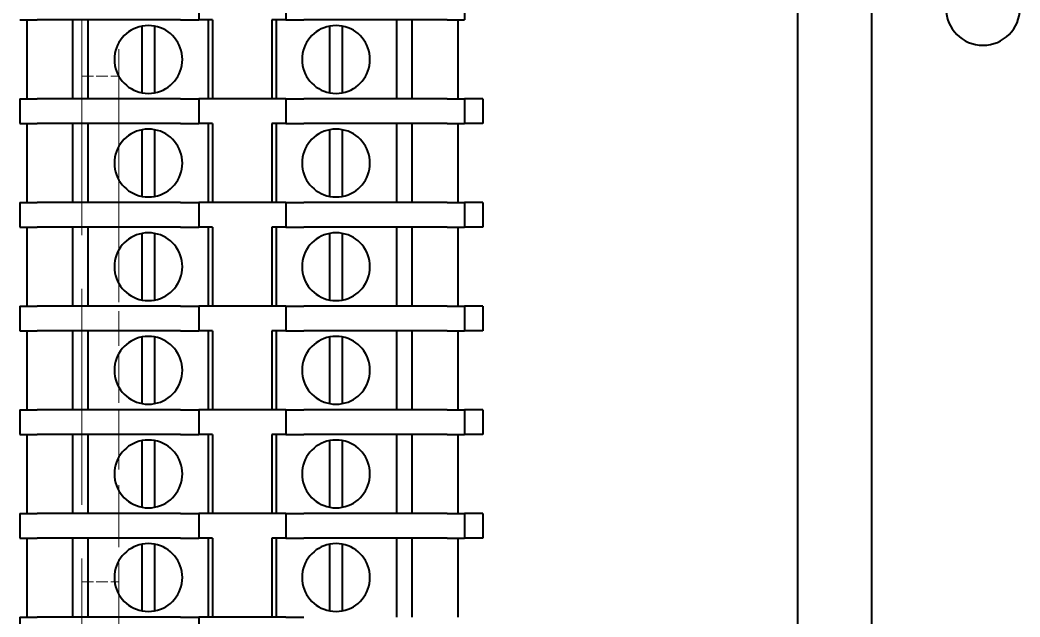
# Model space of a CAD drawing. Header units: millimetres. Extents: x 0 to 4752, y 0 to 3360.
# Drawn here: x 3596.1 to 3677.1, y 1127.5 to 1175.9 of the extents above; entities that cross this region are included whole.
import ezdxf

# ---------------------------------------------------------------- set-up
doc = ezdxf.new("R2010")
doc.units = ezdxf.units.MM
doc.header["$LTSCALE"] = 8
doc.linetypes.add('DASHED', pattern=[0.2067, 0.1654, -0.0413])
doc.layers.add('가려진 것(ISO)', color=2, linetype='DASHED', lineweight=18)
doc.layers.add('가시적인 것(ISO)', color=3, linetype='Continuous', lineweight=40)

msp = doc.modelspace()

# ---------------------------------------------------------------- linework, layer by layer
at = {"layer": '가려진 것(ISO)', "ltscale": 13.215807}
msp.add_line((3601.087, 502.832), (3601.087, 1398.832), dxfattribs=at)
at = {"layer": '가려진 것(ISO)', "ltscale": 13.359282}
msp.add_line((3604.087, 1155.832), (3604.087, 1398.832), dxfattribs=at)
at = {"layer": '가려진 것(ISO)', "ltscale": 0.714161}
for p, q in [((3601.087, 1171.332), (3604.087, 1171.332)), ((3601.087, 1130.332), (3604.087, 1130.332))]:
    msp.add_line(p, q, dxfattribs=at)
at = {"layer": '가려진 것(ISO)', "ltscale": 2.142684}
msp.add_line((3604.087, 1155.832), (3604.087, 1146.832), dxfattribs=at)
at = {"layer": '가려진 것(ISO)', "ltscale": 1.495845}
msp.add_line((3604.087, 1146.832), (3604.087, 1142.832), dxfattribs=at)
at = {"layer": '가려진 것(ISO)', "ltscale": 3.809293}
msp.add_line((3604.087, 1126.832), (3604.087, 1142.832), dxfattribs=at)
at = {"layer": '가시적인 것(ISO)'}
for p, q in [((3659.087, 1005.832), (3659.087, 1345.182)), ((3665.087, 1005.832), (3665.087, 1345.182)), ((3610.564, 1177.882), (3610.564, 1175.882)), ((3617.61, 1177.882), (3617.61, 1175.882)), ((3632.087, 1177.882), (3632.087, 1175.882)), ((3596.087, 1175.882), (3597.487, 1175.882)), ((3596.629, 1175.882), (3596.629, 1169.482)), ((3609.087, 1175.882), (3597.487, 1175.882)), ((3600.337, 1175.882), (3600.337, 1169.482)), ((3601.587, 1175.882), (3601.587, 1169.482)), ((3609.087, 1175.882), (3610.564, 1175.882)), ((3611.687, 1175.882), (3610.564, 1175.882)), ((3611.337, 1175.882), (3611.337, 1169.482)), ((3611.687, 1175.882), (3611.687, 1169.482)), ((3616.487, 1175.882), (3616.487, 1169.482)), ((3617.61, 1175.882), (3616.487, 1175.882)), ((3616.837, 1175.882), (3616.837, 1169.482)), ((3617.61, 1175.882), (3619.087, 1175.882)), ((3630.687, 1175.882), (3619.087, 1175.882)), ((3626.587, 1175.882), (3626.587, 1169.482)), ((3627.837, 1175.882), (3627.837, 1169.482)), ((3630.687, 1175.882), (3632.087, 1175.882)), ((3631.546, 1175.882), (3631.546, 1169.482)), ((3605.987, 1171.536), (3605.987, 1173.828)), ((3606.987, 1173.828), (3606.987, 1171.536)), ((3621.187, 1171.536), (3621.187, 1173.828)), ((3622.187, 1173.828), (3622.187, 1171.536)), ((3596.087, 1169.482), (3597.487, 1169.482)), ((3596.087, 1169.482), (3596.087, 1167.482)), ((3609.087, 1169.482), (3597.487, 1169.482)), ((3609.087, 1169.482), (3610.564, 1169.482)), ((3617.61, 1169.482), (3610.564, 1169.482)), ((3610.564, 1169.482), (3610.564, 1167.482)), ((3616.487, 1169.482), (3611.687, 1169.482)), ((3617.61, 1169.482), (3619.087, 1169.482)), ((3617.61, 1169.482), (3617.61, 1167.482)), ((3630.687, 1169.482), (3619.087, 1169.482)), ((3630.687, 1169.482), (3632.087, 1169.482)), ((3633.587, 1169.482), (3632.087, 1169.482)), ((3632.087, 1169.482), (3632.087, 1167.482)), ((3633.587, 1169.482), (3633.587, 1167.482)), ((3596.087, 1167.482), (3597.487, 1167.482)), ((3596.629, 1167.482), (3596.629, 1161.082)), ((3609.087, 1167.482), (3597.487, 1167.482)), ((3600.337, 1167.482), (3600.337, 1161.082)), ((3601.587, 1167.482), (3601.587, 1161.082)), ((3609.087, 1167.482), (3610.564, 1167.482)), ((3611.687, 1167.482), (3610.564, 1167.482)), ((3611.337, 1167.482), (3611.337, 1161.082)), ((3611.687, 1167.482), (3611.687, 1161.082)), ((3616.487, 1167.482), (3616.487, 1161.082)), ((3617.61, 1167.482), (3616.487, 1167.482)), ((3616.837, 1167.482), (3616.837, 1161.082)), ((3617.61, 1167.482), (3619.087, 1167.482)), ((3630.687, 1167.482), (3619.087, 1167.482)), ((3626.587, 1167.482), (3626.587, 1161.082)), ((3627.837, 1167.482), (3627.837, 1161.082)), ((3630.687, 1167.482), (3632.087, 1167.482)), ((3631.546, 1167.482), (3631.546, 1161.082)), ((3633.587, 1167.482), (3632.087, 1167.482)), ((3605.987, 1163.136), (3605.987, 1165.428)), ((3606.987, 1165.428), (3606.987, 1163.136)), ((3621.187, 1163.136), (3621.187, 1165.428)), ((3622.187, 1165.428), (3622.187, 1163.136)), ((3596.087, 1161.082), (3597.487, 1161.082)), ((3596.087, 1161.082), (3596.087, 1159.082)), ((3609.087, 1161.082), (3597.487, 1161.082)), ((3609.087, 1161.082), (3610.564, 1161.082)), ((3617.61, 1161.082), (3610.564, 1161.082)), ((3610.564, 1161.082), (3610.564, 1159.082)), ((3616.487, 1161.082), (3611.687, 1161.082)), ((3617.61, 1161.082), (3619.087, 1161.082)), ((3617.61, 1161.082), (3617.61, 1159.082)), ((3630.687, 1161.082), (3619.087, 1161.082)), ((3630.687, 1161.082), (3632.087, 1161.082)), ((3633.587, 1161.082), (3632.087, 1161.082)), ((3632.087, 1161.082), (3632.087, 1159.082)), ((3633.587, 1161.082), (3633.587, 1159.082)), ((3596.087, 1159.082), (3597.487, 1159.082)), ((3596.629, 1159.082), (3596.629, 1152.682)), ((3609.087, 1159.082), (3597.487, 1159.082)), ((3600.337, 1159.082), (3600.337, 1152.682)), ((3601.587, 1159.082), (3601.587, 1152.682)), ((3609.087, 1159.082), (3610.564, 1159.082)), ((3611.687, 1159.082), (3610.564, 1159.082)), ((3611.337, 1159.082), (3611.337, 1152.682)), ((3611.687, 1159.082), (3611.687, 1152.682)), ((3616.487, 1159.082), (3616.487, 1152.682)), ((3617.61, 1159.082), (3616.487, 1159.082)), ((3616.837, 1159.082), (3616.837, 1152.682)), ((3617.61, 1159.082), (3619.087, 1159.082)), ((3630.687, 1159.082), (3619.087, 1159.082)), ((3626.587, 1159.082), (3626.587, 1152.682)), ((3627.837, 1159.082), (3627.837, 1152.682)), ((3630.687, 1159.082), (3632.087, 1159.082)), ((3631.546, 1159.082), (3631.546, 1152.682)), ((3633.587, 1159.082), (3632.087, 1159.082)), ((3605.987, 1154.736), (3605.987, 1157.028)), ((3606.987, 1157.028), (3606.987, 1154.736)), ((3621.187, 1154.736), (3621.187, 1157.028)), ((3622.187, 1157.028), (3622.187, 1154.736)), ((3596.087, 1152.682), (3597.487, 1152.682)), ((3596.087, 1152.682), (3596.087, 1150.682)), ((3609.087, 1152.682), (3597.487, 1152.682)), ((3609.087, 1152.682), (3610.564, 1152.682)), ((3617.61, 1152.682), (3610.564, 1152.682)), ((3610.564, 1152.682), (3610.564, 1150.682)), ((3616.487, 1152.682), (3611.687, 1152.682)), ((3617.61, 1152.682), (3619.087, 1152.682)), ((3617.61, 1152.682), (3617.61, 1150.682)), ((3630.687, 1152.682), (3619.087, 1152.682)), ((3630.687, 1152.682), (3632.087, 1152.682)), ((3633.587, 1152.682), (3632.087, 1152.682)), ((3632.087, 1152.682), (3632.087, 1150.682)), ((3633.587, 1152.682), (3633.587, 1150.682)), ((3596.087, 1150.682), (3597.487, 1150.682)), ((3596.629, 1150.682), (3596.629, 1144.282)), ((3609.087, 1150.682), (3597.487, 1150.682)), ((3600.337, 1150.682), (3600.337, 1144.282)), ((3601.587, 1150.682), (3601.587, 1144.282)), ((3609.087, 1150.682), (3610.564, 1150.682)), ((3611.687, 1150.682), (3610.564, 1150.682)), ((3611.337, 1150.682), (3611.337, 1144.282)), ((3611.687, 1150.682), (3611.687, 1144.282)), ((3616.487, 1150.682), (3616.487, 1144.282)), ((3617.61, 1150.682), (3616.487, 1150.682)), ((3616.837, 1150.682), (3616.837, 1144.282)), ((3617.61, 1150.682), (3619.087, 1150.682)), ((3630.687, 1150.682), (3619.087, 1150.682)), ((3626.587, 1150.682), (3626.587, 1144.282)), ((3627.837, 1150.682), (3627.837, 1144.282)), ((3630.687, 1150.682), (3632.087, 1150.682)), ((3631.546, 1150.682), (3631.546, 1144.282)), ((3633.587, 1150.682), (3632.087, 1150.682)), ((3605.987, 1146.336), (3605.987, 1148.628)), ((3606.987, 1148.628), (3606.987, 1146.336)), ((3621.187, 1146.336), (3621.187, 1148.628)), ((3622.187, 1148.628), (3622.187, 1146.336)), ((3596.087, 1144.282), (3597.487, 1144.282)), ((3596.087, 1144.282), (3596.087, 1142.282)), ((3609.087, 1144.282), (3597.487, 1144.282)), ((3609.087, 1144.282), (3610.564, 1144.282)), ((3617.61, 1144.282), (3610.564, 1144.282)), ((3610.564, 1144.282), (3610.564, 1142.282)), ((3616.487, 1144.282), (3611.687, 1144.282)), ((3617.61, 1144.282), (3619.087, 1144.282)), ((3617.61, 1144.282), (3617.61, 1142.282)), ((3630.687, 1144.282), (3619.087, 1144.282)), ((3630.687, 1144.282), (3632.087, 1144.282)), ((3633.587, 1144.282), (3632.087, 1144.282)), ((3632.087, 1144.282), (3632.087, 1142.282)), ((3633.587, 1144.282), (3633.587, 1142.282)), ((3596.087, 1142.282), (3597.487, 1142.282)), ((3596.629, 1142.282), (3596.629, 1135.882)), ((3609.087, 1142.282), (3597.487, 1142.282)), ((3600.337, 1142.282), (3600.337, 1135.882)), ((3601.587, 1142.282), (3601.587, 1135.882)), ((3609.087, 1142.282), (3610.564, 1142.282)), ((3611.687, 1142.282), (3610.564, 1142.282)), ((3611.337, 1142.282), (3611.337, 1135.882)), ((3611.687, 1142.282), (3611.687, 1135.882)), ((3616.487, 1142.282), (3616.487, 1135.882)), ((3617.61, 1142.282), (3616.487, 1142.282)), ((3616.837, 1142.282), (3616.837, 1135.882)), ((3617.61, 1142.282), (3619.087, 1142.282)), ((3630.687, 1142.282), (3619.087, 1142.282)), ((3626.587, 1142.282), (3626.587, 1135.882)), ((3627.837, 1142.282), (3627.837, 1135.882)), ((3630.687, 1142.282), (3632.087, 1142.282)), ((3631.546, 1142.282), (3631.546, 1135.882)), ((3633.587, 1142.282), (3632.087, 1142.282)), ((3605.987, 1137.936), (3605.987, 1140.228)), ((3606.987, 1140.228), (3606.987, 1137.936)), ((3621.187, 1137.936), (3621.187, 1140.228)), ((3622.187, 1140.228), (3622.187, 1137.936)), ((3596.087, 1135.882), (3597.487, 1135.882)), ((3596.087, 1135.882), (3596.087, 1133.882)), ((3609.087, 1135.882), (3597.487, 1135.882)), ((3609.087, 1135.882), (3610.564, 1135.882)), ((3617.61, 1135.882), (3610.564, 1135.882)), ((3610.564, 1135.882), (3610.564, 1133.882)), ((3616.487, 1135.882), (3611.687, 1135.882)), ((3617.61, 1135.882), (3619.087, 1135.882)), ((3617.61, 1135.882), (3617.61, 1133.882)), ((3630.687, 1135.882), (3619.087, 1135.882)), ((3630.687, 1135.882), (3632.087, 1135.882)), ((3633.587, 1135.882), (3632.087, 1135.882)), ((3632.087, 1135.882), (3632.087, 1133.882)), ((3633.587, 1135.882), (3633.587, 1133.882)), ((3596.087, 1133.882), (3597.487, 1133.882)), ((3596.629, 1133.882), (3596.629, 1127.482)), ((3609.087, 1133.882), (3597.487, 1133.882)), ((3600.337, 1133.882), (3600.337, 1127.482)), ((3601.587, 1133.882), (3601.587, 1127.482)), ((3609.087, 1133.882), (3610.564, 1133.882)), ((3611.687, 1133.882), (3610.564, 1133.882)), ((3611.337, 1133.882), (3611.337, 1127.482)), ((3611.687, 1133.882), (3611.687, 1127.482)), ((3616.487, 1133.882), (3616.487, 1127.482)), ((3617.61, 1133.882), (3616.487, 1133.882)), ((3616.837, 1133.882), (3616.837, 1127.482)), ((3617.61, 1133.882), (3619.087, 1133.882)), ((3630.687, 1133.882), (3619.087, 1133.882)), ((3626.587, 1133.882), (3626.587, 1127.482)), ((3627.837, 1133.882), (3627.837, 1127.482)), ((3630.687, 1133.882), (3632.087, 1133.882)), ((3631.546, 1133.882), (3631.546, 1127.482)), ((3633.587, 1133.882), (3632.087, 1133.882)), ((3605.987, 1129.536), (3605.987, 1131.828)), ((3606.987, 1131.828), (3606.987, 1129.536)), ((3621.187, 1129.536), (3621.187, 1131.828)), ((3622.187, 1131.828), (3622.187, 1129.536)), ((3596.087, 1127.482), (3597.487, 1127.482)), ((3596.087, 1127.482), (3596.087, 1125.482)), ((3609.087, 1127.482), (3597.487, 1127.482)), ((3609.087, 1127.482), (3610.564, 1127.482)), ((3617.61, 1127.482), (3610.564, 1127.482)), ((3610.564, 1127.482), (3610.564, 1125.482)), ((3616.487, 1127.482), (3611.687, 1127.482)), ((3617.61, 1127.482), (3619.087, 1127.482))]:
    msp.add_line(p, q, dxfattribs=at)
for centre, radius, start, end in [((3674.087, 1176.832), 3, 180, 0), ((3606.487, 1172.682), 2.75, 100.47568, 259.52432), ((3606.487, 1172.682), 2.75, 79.52432, 100.47568), ((3606.487, 1172.682), 2.75, 280.47568, 79.52432), ((3621.687, 1172.682), 2.75, 100.47568, 259.52432), ((3621.687, 1172.682), 2.75, 79.52432, 100.47568), ((3621.687, 1172.682), 2.75, 280.47568, 79.52432), ((3606.487, 1172.682), 2.75, 259.52432, 280.47568), ((3621.687, 1172.682), 2.75, 259.52432, 280.47568), ((3606.487, 1164.282), 2.75, 100.47568, 259.52432), ((3606.487, 1164.282), 2.75, 79.52432, 100.47568), ((3606.487, 1164.282), 2.75, 280.47568, 79.52432), ((3621.687, 1164.282), 2.75, 100.47568, 259.52432), ((3621.687, 1164.282), 2.75, 79.52432, 100.47568), ((3621.687, 1164.282), 2.75, 280.47568, 79.52432), ((3606.487, 1164.282), 2.75, 259.52432, 280.47568), ((3621.687, 1164.282), 2.75, 259.52432, 280.47568), ((3606.487, 1155.882), 2.75, 100.47568, 259.52432), ((3606.487, 1155.882), 2.75, 79.52432, 100.47568), ((3606.487, 1155.882), 2.75, 280.47568, 79.52432), ((3621.687, 1155.882), 2.75, 100.47568, 259.52432), ((3621.687, 1155.882), 2.75, 79.52432, 100.47568), ((3621.687, 1155.882), 2.75, 280.47568, 79.52432), ((3606.487, 1155.882), 2.75, 259.52432, 280.47568), ((3621.687, 1155.882), 2.75, 259.52432, 280.47568), ((3606.487, 1147.482), 2.75, 79.52432, 100.47568), ((3621.687, 1147.482), 2.75, 79.52432, 100.47568), ((3606.487, 1147.482), 2.75, 100.47568, 259.52432), ((3606.487, 1147.482), 2.75, 280.47568, 79.52432), ((3621.687, 1147.482), 2.75, 100.47568, 259.52432), ((3621.687, 1147.482), 2.75, 280.47568, 79.52432), ((3606.487, 1147.482), 2.75, 259.52432, 280.47568), ((3621.687, 1147.482), 2.75, 259.52432, 280.47568), ((3606.487, 1139.082), 2.75, 100.47568, 259.52432), ((3606.487, 1139.082), 2.75, 79.52432, 100.47568), ((3606.487, 1139.082), 2.75, 280.47568, 79.52432), ((3621.687, 1139.082), 2.75, 100.47568, 259.52432), ((3621.687, 1139.082), 2.75, 79.52432, 100.47568), ((3621.687, 1139.082), 2.75, 280.47568, 79.52432), ((3606.487, 1139.082), 2.75, 259.52432, 280.47568), ((3621.687, 1139.082), 2.75, 259.52432, 280.47568), ((3606.487, 1130.682), 2.75, 100.47568, 259.52432), ((3606.487, 1130.682), 2.75, 79.52432, 100.47568), ((3606.487, 1130.682), 2.75, 280.47568, 79.52432), ((3621.687, 1130.682), 2.75, 100.47568, 259.52432), ((3621.687, 1130.682), 2.75, 79.52432, 100.47568), ((3621.687, 1130.682), 2.75, 280.47568, 79.52432), ((3606.487, 1130.682), 2.75, 259.52432, 280.47568), ((3621.687, 1130.682), 2.75, 259.52432, 280.47568)]:
    msp.add_arc(centre, radius, start, end, dxfattribs=at)
for points, knots in [([(3605.987, 1173.828), (3605.987, 1174.027), (3605.987, 1174.263), (3605.987, 1174.623), (3605.987, 1174.812), (3605.987, 1175.077), (3605.987, 1175.201), (3605.987, 1175.343), (3605.987, 1175.369), (3605.987, 1175.386)], [0.7826557, 0.7826557, 0.7826557, 0.7826557, 0.8426253, 0.8426253, 0.8991856, 0.8991856, 0.9546323, 0.9546323, 1.009615, 1.009615, 1.009615, 1.009615]), ([(3606.987, 1175.386), (3606.987, 1175.369), (3606.987, 1175.343), (3606.987, 1175.201), (3606.987, 1175.077), (3606.987, 1174.812), (3606.987, 1174.623), (3606.987, 1174.263), (3606.987, 1174.027), (3606.987, 1173.828)], [0.3365383, 0.3365383, 0.3365383, 0.3365383, 0.391521, 0.391521, 0.4469677, 0.4469677, 0.503528, 0.503528, 0.5634976, 0.5634976, 0.5634976, 0.5634976]), ([(3621.187, 1173.828), (3621.187, 1174.027), (3621.187, 1174.263), (3621.187, 1174.623), (3621.187, 1174.812), (3621.187, 1175.077), (3621.187, 1175.201), (3621.187, 1175.343), (3621.187, 1175.369), (3621.187, 1175.386)], [0.7826557, 0.7826557, 0.7826557, 0.7826557, 0.8426253, 0.8426253, 0.8991856, 0.8991856, 0.9546323, 0.9546323, 1.009615, 1.009615, 1.009615, 1.009615]), ([(3622.187, 1175.386), (3622.187, 1175.369), (3622.187, 1175.343), (3622.187, 1175.201), (3622.187, 1175.077), (3622.187, 1174.812), (3622.187, 1174.623), (3622.187, 1174.263), (3622.187, 1174.027), (3622.187, 1173.828)], [0.3365383, 0.3365383, 0.3365383, 0.3365383, 0.391521, 0.391521, 0.4469677, 0.4469677, 0.503528, 0.503528, 0.5634976, 0.5634976, 0.5634976, 0.5634976]), ([(3605.987, 1169.978), (3605.987, 1169.995), (3605.987, 1170.021), (3605.987, 1170.163), (3605.987, 1170.287), (3605.987, 1170.552), (3605.987, 1170.741), (3605.987, 1171.101), (3605.987, 1171.336), (3605.987, 1171.536)], [0.3365383, 0.3365383, 0.3365383, 0.3365383, 0.391521, 0.391521, 0.4469677, 0.4469677, 0.503528, 0.503528, 0.5634976, 0.5634976, 0.5634976, 0.5634976]), ([(3606.987, 1171.536), (3606.987, 1171.336), (3606.987, 1171.101), (3606.987, 1170.741), (3606.987, 1170.552), (3606.987, 1170.287), (3606.987, 1170.163), (3606.987, 1170.021), (3606.987, 1169.995), (3606.987, 1169.978)], [0.7826557, 0.7826557, 0.7826557, 0.7826557, 0.8426253, 0.8426253, 0.8991856, 0.8991856, 0.9546323, 0.9546323, 1.009615, 1.009615, 1.009615, 1.009615]), ([(3621.187, 1169.978), (3621.187, 1169.995), (3621.187, 1170.021), (3621.187, 1170.163), (3621.187, 1170.287), (3621.187, 1170.552), (3621.187, 1170.741), (3621.187, 1171.101), (3621.187, 1171.336), (3621.187, 1171.536)], [0.3365383, 0.3365383, 0.3365383, 0.3365383, 0.391521, 0.391521, 0.4469677, 0.4469677, 0.503528, 0.503528, 0.5634976, 0.5634976, 0.5634976, 0.5634976]), ([(3622.187, 1171.536), (3622.187, 1171.336), (3622.187, 1171.101), (3622.187, 1170.741), (3622.187, 1170.552), (3622.187, 1170.287), (3622.187, 1170.163), (3622.187, 1170.021), (3622.187, 1169.995), (3622.187, 1169.978)], [0.7826557, 0.7826557, 0.7826557, 0.7826557, 0.8426253, 0.8426253, 0.8991856, 0.8991856, 0.9546323, 0.9546323, 1.009615, 1.009615, 1.009615, 1.009615]), ([(3605.987, 1165.428), (3605.987, 1165.627), (3605.987, 1165.863), (3605.987, 1166.223), (3605.987, 1166.412), (3605.987, 1166.677), (3605.987, 1166.801), (3605.987, 1166.943), (3605.987, 1166.969), (3605.987, 1166.986)], [0.7826557, 0.7826557, 0.7826557, 0.7826557, 0.8426253, 0.8426253, 0.8991856, 0.8991856, 0.9546323, 0.9546323, 1.009615, 1.009615, 1.009615, 1.009615]), ([(3606.987, 1166.986), (3606.987, 1166.969), (3606.987, 1166.943), (3606.987, 1166.801), (3606.987, 1166.677), (3606.987, 1166.412), (3606.987, 1166.223), (3606.987, 1165.863), (3606.987, 1165.627), (3606.987, 1165.428)], [0.3365383, 0.3365383, 0.3365383, 0.3365383, 0.391521, 0.391521, 0.4469677, 0.4469677, 0.503528, 0.503528, 0.5634976, 0.5634976, 0.5634976, 0.5634976]), ([(3621.187, 1165.428), (3621.187, 1165.627), (3621.187, 1165.863), (3621.187, 1166.223), (3621.187, 1166.412), (3621.187, 1166.677), (3621.187, 1166.801), (3621.187, 1166.943), (3621.187, 1166.969), (3621.187, 1166.986)], [0.7826557, 0.7826557, 0.7826557, 0.7826557, 0.8426253, 0.8426253, 0.8991856, 0.8991856, 0.9546323, 0.9546323, 1.009615, 1.009615, 1.009615, 1.009615]), ([(3622.187, 1166.986), (3622.187, 1166.969), (3622.187, 1166.943), (3622.187, 1166.801), (3622.187, 1166.677), (3622.187, 1166.412), (3622.187, 1166.223), (3622.187, 1165.863), (3622.187, 1165.627), (3622.187, 1165.428)], [0.3365383, 0.3365383, 0.3365383, 0.3365383, 0.391521, 0.391521, 0.4469677, 0.4469677, 0.503528, 0.503528, 0.5634976, 0.5634976, 0.5634976, 0.5634976]), ([(3605.987, 1161.578), (3605.987, 1161.595), (3605.987, 1161.621), (3605.987, 1161.763), (3605.987, 1161.887), (3605.987, 1162.152), (3605.987, 1162.341), (3605.987, 1162.701), (3605.987, 1162.936), (3605.987, 1163.136)], [0.3365383, 0.3365383, 0.3365383, 0.3365383, 0.391521, 0.391521, 0.4469677, 0.4469677, 0.503528, 0.503528, 0.5634976, 0.5634976, 0.5634976, 0.5634976]), ([(3606.987, 1163.136), (3606.987, 1162.936), (3606.987, 1162.701), (3606.987, 1162.341), (3606.987, 1162.152), (3606.987, 1161.887), (3606.987, 1161.763), (3606.987, 1161.621), (3606.987, 1161.595), (3606.987, 1161.578)], [0.7826557, 0.7826557, 0.7826557, 0.7826557, 0.8426253, 0.8426253, 0.8991856, 0.8991856, 0.9546323, 0.9546323, 1.009615, 1.009615, 1.009615, 1.009615]), ([(3621.187, 1161.578), (3621.187, 1161.595), (3621.187, 1161.621), (3621.187, 1161.763), (3621.187, 1161.887), (3621.187, 1162.152), (3621.187, 1162.341), (3621.187, 1162.701), (3621.187, 1162.936), (3621.187, 1163.136)], [0.3365383, 0.3365383, 0.3365383, 0.3365383, 0.391521, 0.391521, 0.4469677, 0.4469677, 0.503528, 0.503528, 0.5634976, 0.5634976, 0.5634976, 0.5634976]), ([(3622.187, 1163.136), (3622.187, 1162.936), (3622.187, 1162.701), (3622.187, 1162.341), (3622.187, 1162.152), (3622.187, 1161.887), (3622.187, 1161.763), (3622.187, 1161.621), (3622.187, 1161.595), (3622.187, 1161.578)], [0.7826557, 0.7826557, 0.7826557, 0.7826557, 0.8426253, 0.8426253, 0.8991856, 0.8991856, 0.9546323, 0.9546323, 1.009615, 1.009615, 1.009615, 1.009615]), ([(3605.987, 1157.028), (3605.987, 1157.227), (3605.987, 1157.463), (3605.987, 1157.823), (3605.987, 1158.012), (3605.987, 1158.277), (3605.987, 1158.401), (3605.987, 1158.543), (3605.987, 1158.569), (3605.987, 1158.586)], [0.7826557, 0.7826557, 0.7826557, 0.7826557, 0.8426253, 0.8426253, 0.8991856, 0.8991856, 0.9546323, 0.9546323, 1.009615, 1.009615, 1.009615, 1.009615]), ([(3606.987, 1158.586), (3606.987, 1158.569), (3606.987, 1158.543), (3606.987, 1158.401), (3606.987, 1158.277), (3606.987, 1158.012), (3606.987, 1157.823), (3606.987, 1157.463), (3606.987, 1157.227), (3606.987, 1157.028)], [0.3365383, 0.3365383, 0.3365383, 0.3365383, 0.391521, 0.391521, 0.4469677, 0.4469677, 0.503528, 0.503528, 0.5634976, 0.5634976, 0.5634976, 0.5634976]), ([(3621.187, 1157.028), (3621.187, 1157.227), (3621.187, 1157.463), (3621.187, 1157.823), (3621.187, 1158.012), (3621.187, 1158.277), (3621.187, 1158.401), (3621.187, 1158.543), (3621.187, 1158.569), (3621.187, 1158.586)], [0.7826557, 0.7826557, 0.7826557, 0.7826557, 0.8426253, 0.8426253, 0.8991856, 0.8991856, 0.9546323, 0.9546323, 1.009615, 1.009615, 1.009615, 1.009615]), ([(3622.187, 1158.586), (3622.187, 1158.569), (3622.187, 1158.543), (3622.187, 1158.401), (3622.187, 1158.277), (3622.187, 1158.012), (3622.187, 1157.823), (3622.187, 1157.463), (3622.187, 1157.227), (3622.187, 1157.028)], [0.3365383, 0.3365383, 0.3365383, 0.3365383, 0.391521, 0.391521, 0.4469677, 0.4469677, 0.503528, 0.503528, 0.5634976, 0.5634976, 0.5634976, 0.5634976]), ([(3605.987, 1153.178), (3605.987, 1153.195), (3605.987, 1153.221), (3605.987, 1153.363), (3605.987, 1153.487), (3605.987, 1153.752), (3605.987, 1153.941), (3605.987, 1154.301), (3605.987, 1154.536), (3605.987, 1154.736)], [0.3365383, 0.3365383, 0.3365383, 0.3365383, 0.391521, 0.391521, 0.4469677, 0.4469677, 0.503528, 0.503528, 0.5634976, 0.5634976, 0.5634976, 0.5634976]), ([(3606.987, 1154.736), (3606.987, 1154.536), (3606.987, 1154.301), (3606.987, 1153.941), (3606.987, 1153.752), (3606.987, 1153.487), (3606.987, 1153.363), (3606.987, 1153.221), (3606.987, 1153.195), (3606.987, 1153.178)], [0.7826557, 0.7826557, 0.7826557, 0.7826557, 0.8426253, 0.8426253, 0.8991856, 0.8991856, 0.9546323, 0.9546323, 1.009615, 1.009615, 1.009615, 1.009615]), ([(3621.187, 1153.178), (3621.187, 1153.195), (3621.187, 1153.221), (3621.187, 1153.363), (3621.187, 1153.487), (3621.187, 1153.752), (3621.187, 1153.941), (3621.187, 1154.301), (3621.187, 1154.536), (3621.187, 1154.736)], [0.3365383, 0.3365383, 0.3365383, 0.3365383, 0.391521, 0.391521, 0.4469677, 0.4469677, 0.503528, 0.503528, 0.5634976, 0.5634976, 0.5634976, 0.5634976]), ([(3622.187, 1154.736), (3622.187, 1154.536), (3622.187, 1154.301), (3622.187, 1153.941), (3622.187, 1153.752), (3622.187, 1153.487), (3622.187, 1153.363), (3622.187, 1153.221), (3622.187, 1153.195), (3622.187, 1153.178)], [0.7826557, 0.7826557, 0.7826557, 0.7826557, 0.8426253, 0.8426253, 0.8991856, 0.8991856, 0.9546323, 0.9546323, 1.009615, 1.009615, 1.009615, 1.009615]), ([(3605.987, 1148.628), (3605.987, 1148.827), (3605.987, 1149.063), (3605.987, 1149.423), (3605.987, 1149.612), (3605.987, 1149.877), (3605.987, 1150.001), (3605.987, 1150.143), (3605.987, 1150.169), (3605.987, 1150.186)], [0.7826557, 0.7826557, 0.7826557, 0.7826557, 0.8426253, 0.8426253, 0.8991856, 0.8991856, 0.9546323, 0.9546323, 1.009615, 1.009615, 1.009615, 1.009615]), ([(3606.987, 1150.186), (3606.987, 1150.169), (3606.987, 1150.143), (3606.987, 1150.001), (3606.987, 1149.877), (3606.987, 1149.612), (3606.987, 1149.423), (3606.987, 1149.063), (3606.987, 1148.827), (3606.987, 1148.628)], [0.3365383, 0.3365383, 0.3365383, 0.3365383, 0.391521, 0.391521, 0.4469677, 0.4469677, 0.503528, 0.503528, 0.5634976, 0.5634976, 0.5634976, 0.5634976]), ([(3621.187, 1148.628), (3621.187, 1148.827), (3621.187, 1149.063), (3621.187, 1149.423), (3621.187, 1149.612), (3621.187, 1149.877), (3621.187, 1150.001), (3621.187, 1150.143), (3621.187, 1150.169), (3621.187, 1150.186)], [0.7826557, 0.7826557, 0.7826557, 0.7826557, 0.8426253, 0.8426253, 0.8991856, 0.8991856, 0.9546323, 0.9546323, 1.009615, 1.009615, 1.009615, 1.009615]), ([(3622.187, 1150.186), (3622.187, 1150.169), (3622.187, 1150.143), (3622.187, 1150.001), (3622.187, 1149.877), (3622.187, 1149.612), (3622.187, 1149.423), (3622.187, 1149.063), (3622.187, 1148.827), (3622.187, 1148.628)], [0.3365383, 0.3365383, 0.3365383, 0.3365383, 0.391521, 0.391521, 0.4469677, 0.4469677, 0.503528, 0.503528, 0.5634976, 0.5634976, 0.5634976, 0.5634976]), ([(3605.987, 1144.778), (3605.987, 1144.795), (3605.987, 1144.821), (3605.987, 1144.963), (3605.987, 1145.087), (3605.987, 1145.352), (3605.987, 1145.541), (3605.987, 1145.901), (3605.987, 1146.136), (3605.987, 1146.336)], [0.3365383, 0.3365383, 0.3365383, 0.3365383, 0.391521, 0.391521, 0.4469677, 0.4469677, 0.503528, 0.503528, 0.5634976, 0.5634976, 0.5634976, 0.5634976]), ([(3606.987, 1146.336), (3606.987, 1146.136), (3606.987, 1145.901), (3606.987, 1145.541), (3606.987, 1145.352), (3606.987, 1145.087), (3606.987, 1144.963), (3606.987, 1144.821), (3606.987, 1144.795), (3606.987, 1144.778)], [0.7826557, 0.7826557, 0.7826557, 0.7826557, 0.8426253, 0.8426253, 0.8991856, 0.8991856, 0.9546323, 0.9546323, 1.009615, 1.009615, 1.009615, 1.009615]), ([(3621.187, 1144.778), (3621.187, 1144.795), (3621.187, 1144.821), (3621.187, 1144.963), (3621.187, 1145.087), (3621.187, 1145.352), (3621.187, 1145.541), (3621.187, 1145.901), (3621.187, 1146.136), (3621.187, 1146.336)], [0.3365383, 0.3365383, 0.3365383, 0.3365383, 0.391521, 0.391521, 0.4469677, 0.4469677, 0.503528, 0.503528, 0.5634976, 0.5634976, 0.5634976, 0.5634976]), ([(3622.187, 1146.336), (3622.187, 1146.136), (3622.187, 1145.901), (3622.187, 1145.541), (3622.187, 1145.352), (3622.187, 1145.087), (3622.187, 1144.963), (3622.187, 1144.821), (3622.187, 1144.795), (3622.187, 1144.778)], [0.7826557, 0.7826557, 0.7826557, 0.7826557, 0.8426253, 0.8426253, 0.8991856, 0.8991856, 0.9546323, 0.9546323, 1.009615, 1.009615, 1.009615, 1.009615]), ([(3605.987, 1140.228), (3605.987, 1140.427), (3605.987, 1140.663), (3605.987, 1141.023), (3605.987, 1141.212), (3605.987, 1141.477), (3605.987, 1141.601), (3605.987, 1141.743), (3605.987, 1141.769), (3605.987, 1141.786)], [0.7826557, 0.7826557, 0.7826557, 0.7826557, 0.8426253, 0.8426253, 0.8991856, 0.8991856, 0.9546323, 0.9546323, 1.009615, 1.009615, 1.009615, 1.009615]), ([(3606.987, 1141.786), (3606.987, 1141.769), (3606.987, 1141.743), (3606.987, 1141.601), (3606.987, 1141.477), (3606.987, 1141.212), (3606.987, 1141.023), (3606.987, 1140.663), (3606.987, 1140.427), (3606.987, 1140.228)], [0.3365383, 0.3365383, 0.3365383, 0.3365383, 0.391521, 0.391521, 0.4469677, 0.4469677, 0.503528, 0.503528, 0.5634976, 0.5634976, 0.5634976, 0.5634976]), ([(3621.187, 1140.228), (3621.187, 1140.427), (3621.187, 1140.663), (3621.187, 1141.023), (3621.187, 1141.212), (3621.187, 1141.477), (3621.187, 1141.601), (3621.187, 1141.743), (3621.187, 1141.769), (3621.187, 1141.786)], [0.7826557, 0.7826557, 0.7826557, 0.7826557, 0.8426253, 0.8426253, 0.8991856, 0.8991856, 0.9546323, 0.9546323, 1.009615, 1.009615, 1.009615, 1.009615]), ([(3622.187, 1141.786), (3622.187, 1141.769), (3622.187, 1141.743), (3622.187, 1141.601), (3622.187, 1141.477), (3622.187, 1141.212), (3622.187, 1141.023), (3622.187, 1140.663), (3622.187, 1140.427), (3622.187, 1140.228)], [0.3365383, 0.3365383, 0.3365383, 0.3365383, 0.391521, 0.391521, 0.4469677, 0.4469677, 0.503528, 0.503528, 0.5634976, 0.5634976, 0.5634976, 0.5634976]), ([(3605.987, 1136.378), (3605.987, 1136.395), (3605.987, 1136.421), (3605.987, 1136.563), (3605.987, 1136.687), (3605.987, 1136.952), (3605.987, 1137.141), (3605.987, 1137.501), (3605.987, 1137.736), (3605.987, 1137.936)], [0.3365383, 0.3365383, 0.3365383, 0.3365383, 0.391521, 0.391521, 0.4469677, 0.4469677, 0.503528, 0.503528, 0.5634976, 0.5634976, 0.5634976, 0.5634976]), ([(3606.987, 1137.936), (3606.987, 1137.736), (3606.987, 1137.501), (3606.987, 1137.141), (3606.987, 1136.952), (3606.987, 1136.687), (3606.987, 1136.563), (3606.987, 1136.421), (3606.987, 1136.395), (3606.987, 1136.378)], [0.7826557, 0.7826557, 0.7826557, 0.7826557, 0.8426253, 0.8426253, 0.8991856, 0.8991856, 0.9546323, 0.9546323, 1.009615, 1.009615, 1.009615, 1.009615]), ([(3621.187, 1136.378), (3621.187, 1136.395), (3621.187, 1136.421), (3621.187, 1136.563), (3621.187, 1136.687), (3621.187, 1136.952), (3621.187, 1137.141), (3621.187, 1137.501), (3621.187, 1137.736), (3621.187, 1137.936)], [0.3365383, 0.3365383, 0.3365383, 0.3365383, 0.391521, 0.391521, 0.4469677, 0.4469677, 0.503528, 0.503528, 0.5634976, 0.5634976, 0.5634976, 0.5634976]), ([(3622.187, 1137.936), (3622.187, 1137.736), (3622.187, 1137.501), (3622.187, 1137.141), (3622.187, 1136.952), (3622.187, 1136.687), (3622.187, 1136.563), (3622.187, 1136.421), (3622.187, 1136.395), (3622.187, 1136.378)], [0.7826557, 0.7826557, 0.7826557, 0.7826557, 0.8426253, 0.8426253, 0.8991856, 0.8991856, 0.9546323, 0.9546323, 1.009615, 1.009615, 1.009615, 1.009615]), ([(3605.987, 1131.828), (3605.987, 1132.027), (3605.987, 1132.263), (3605.987, 1132.623), (3605.987, 1132.812), (3605.987, 1133.077), (3605.987, 1133.201), (3605.987, 1133.343), (3605.987, 1133.369), (3605.987, 1133.386)], [0.7826557, 0.7826557, 0.7826557, 0.7826557, 0.8426253, 0.8426253, 0.8991856, 0.8991856, 0.9546323, 0.9546323, 1.009615, 1.009615, 1.009615, 1.009615]), ([(3606.987, 1133.386), (3606.987, 1133.369), (3606.987, 1133.343), (3606.987, 1133.201), (3606.987, 1133.077), (3606.987, 1132.812), (3606.987, 1132.623), (3606.987, 1132.263), (3606.987, 1132.027), (3606.987, 1131.828)], [0.3365383, 0.3365383, 0.3365383, 0.3365383, 0.391521, 0.391521, 0.4469677, 0.4469677, 0.503528, 0.503528, 0.5634976, 0.5634976, 0.5634976, 0.5634976]), ([(3621.187, 1131.828), (3621.187, 1132.027), (3621.187, 1132.263), (3621.187, 1132.623), (3621.187, 1132.812), (3621.187, 1133.077), (3621.187, 1133.201), (3621.187, 1133.343), (3621.187, 1133.369), (3621.187, 1133.386)], [0.7826557, 0.7826557, 0.7826557, 0.7826557, 0.8426253, 0.8426253, 0.8991856, 0.8991856, 0.9546323, 0.9546323, 1.009615, 1.009615, 1.009615, 1.009615]), ([(3622.187, 1133.386), (3622.187, 1133.369), (3622.187, 1133.343), (3622.187, 1133.201), (3622.187, 1133.077), (3622.187, 1132.812), (3622.187, 1132.623), (3622.187, 1132.263), (3622.187, 1132.027), (3622.187, 1131.828)], [0.3365383, 0.3365383, 0.3365383, 0.3365383, 0.391521, 0.391521, 0.4469677, 0.4469677, 0.503528, 0.503528, 0.5634976, 0.5634976, 0.5634976, 0.5634976]), ([(3605.987, 1127.978), (3605.987, 1127.995), (3605.987, 1128.021), (3605.987, 1128.163), (3605.987, 1128.287), (3605.987, 1128.552), (3605.987, 1128.741), (3605.987, 1129.101), (3605.987, 1129.336), (3605.987, 1129.536)], [0.3365383, 0.3365383, 0.3365383, 0.3365383, 0.391521, 0.391521, 0.4469677, 0.4469677, 0.503528, 0.503528, 0.5634976, 0.5634976, 0.5634976, 0.5634976]), ([(3606.987, 1129.536), (3606.987, 1129.336), (3606.987, 1129.101), (3606.987, 1128.741), (3606.987, 1128.552), (3606.987, 1128.287), (3606.987, 1128.163), (3606.987, 1128.021), (3606.987, 1127.995), (3606.987, 1127.978)], [0.7826557, 0.7826557, 0.7826557, 0.7826557, 0.8426253, 0.8426253, 0.8991856, 0.8991856, 0.9546323, 0.9546323, 1.009615, 1.009615, 1.009615, 1.009615]), ([(3621.187, 1127.978), (3621.187, 1127.995), (3621.187, 1128.021), (3621.187, 1128.163), (3621.187, 1128.287), (3621.187, 1128.552), (3621.187, 1128.741), (3621.187, 1129.101), (3621.187, 1129.336), (3621.187, 1129.536)], [0.3365383, 0.3365383, 0.3365383, 0.3365383, 0.391521, 0.391521, 0.4469677, 0.4469677, 0.503528, 0.503528, 0.5634976, 0.5634976, 0.5634976, 0.5634976]), ([(3622.187, 1129.536), (3622.187, 1129.336), (3622.187, 1129.101), (3622.187, 1128.741), (3622.187, 1128.552), (3622.187, 1128.287), (3622.187, 1128.163), (3622.187, 1128.021), (3622.187, 1127.995), (3622.187, 1127.978)], [0.7826557, 0.7826557, 0.7826557, 0.7826557, 0.8426253, 0.8426253, 0.8991856, 0.8991856, 0.9546323, 0.9546323, 1.009615, 1.009615, 1.009615, 1.009615])]:
    msp.add_open_spline(points, degree=3, knots=knots, dxfattribs=at)

doc.saveas('drawing.dxf')
